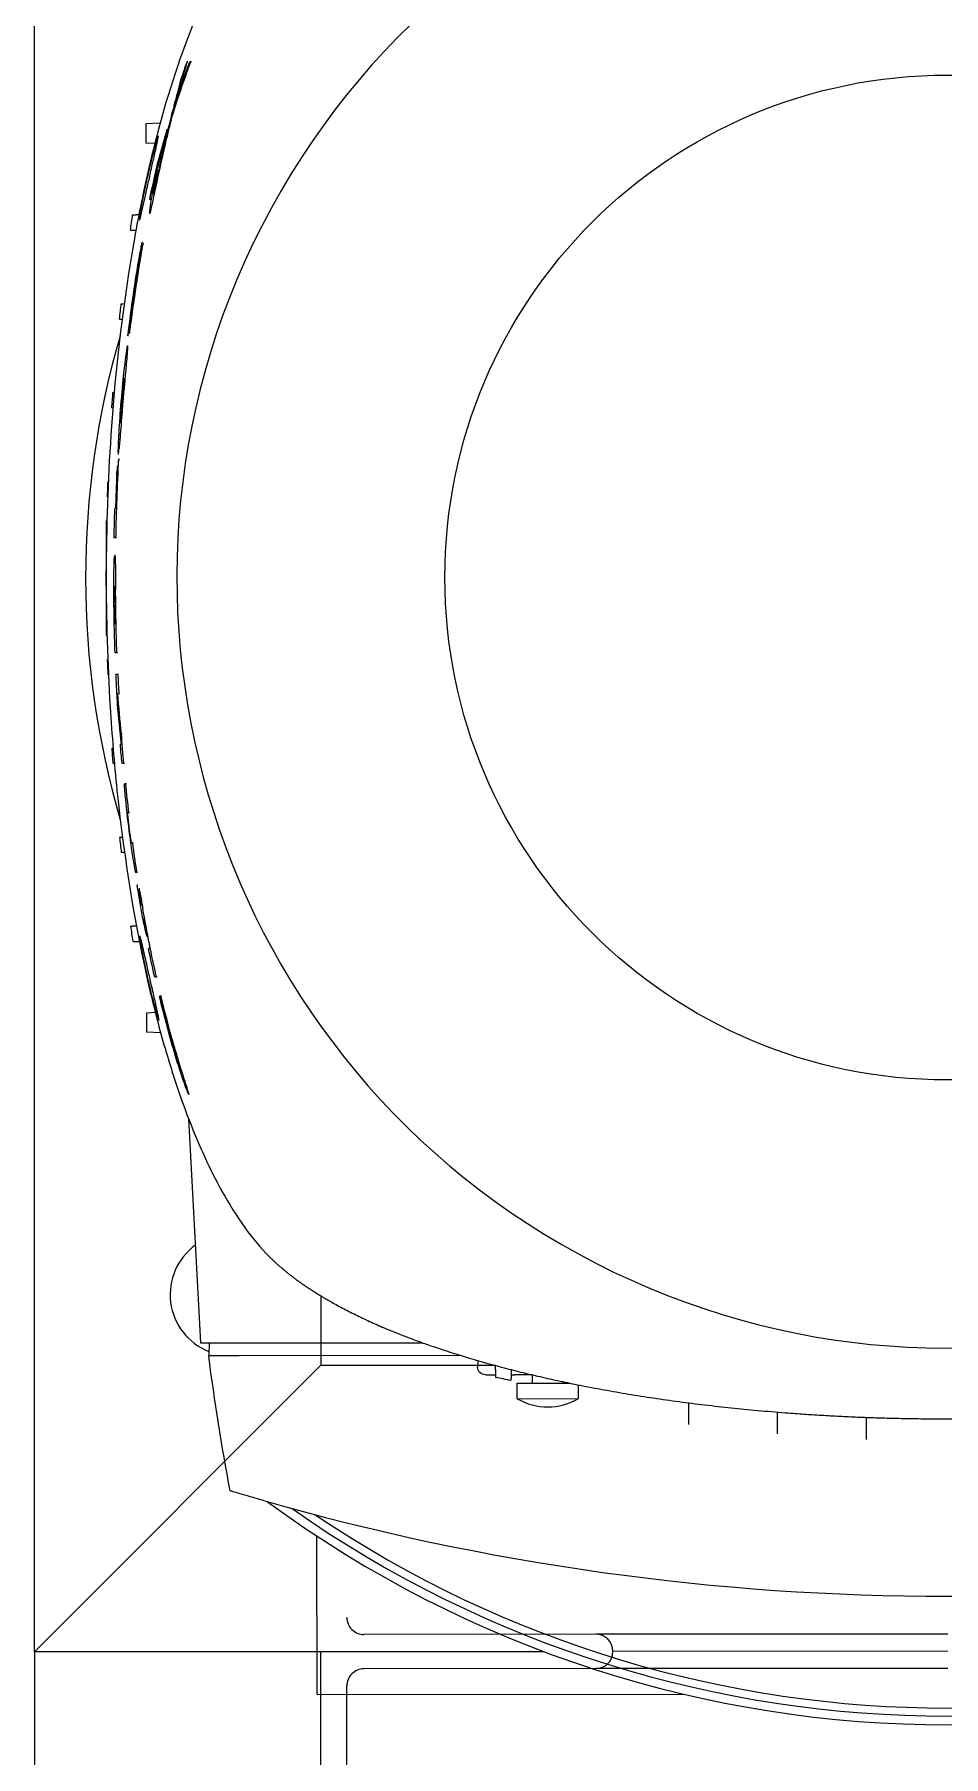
# Model space of a CAD drawing. Header units: millimetres. Extents: x 3795014 to 4300160, y 3869364 to 4016788.
# Drawn here: x 4226769.1 to 4226896.1, y 3925969.6 to 3926210.1 of the extents above; entities that cross this region are included whole.
import ezdxf

# ---------------------------------------------------------------- set-up
doc = ezdxf.new("R2010")
doc.units = ezdxf.units.MM
doc.layers.add('Дополнительная', color=7, linetype='Continuous', lineweight=18)
doc.layers.add('粗实线层', color=7, linetype='Continuous', lineweight=35)

msp = doc.modelspace()

# ---------------------------------------------------------------- linework, layer by layer
at = {"color": 0, "lineweight": -3, "extrusion": (0, 0, -1)}
for centre, major_axis, ratio, start_param, end_param in [((4226810.57, 3926135.33, 0), (-3.12, -97.04), 0.326928, 2.263632, 2.379824), ((4226810.47, 3926135.39, 0), (-3.13, -97.06), 0.327152, 2.271962, 2.378583), ((4226812.4, 3926135.63, 0), (0.36, 97.58), 0.330162, 5.47813, 5.520341), ((4226806.5, 3926147.36, 0), (-5.74, -84.06), 0.32184, 2.226215, 2.256478), ((4226807.28, 3926143.41, 0), (-5.04, -87.93), 0.319623, 2.140421, 2.205208), ((4226807.71, 3926141.81, 0), (-4.72, -89.42), 0.318865, 2.084007, 2.180143), ((4226812.62, 3926134.92, 0), (-0.18, -98.33), 0.330116, 2.128685, 2.191876), ((4227126.51, 3926147.14, 0), (-345.9, -0.22), 0.707801, 0.176073, 0.181336), ((4227125.09, 3926134.35, 0), (-6.07, 346.51), 0.998334, 4.869989, 4.876216), ((4227516.79, 3926135.83, 0), (-737.47, -0.47), 0.532254, 0.11304, 0.116064), ((4227124.9, 3926134.36, 0), (2.69, -346.45), 0.998084, 1.68256, 1.688761), ((4227657.75, 3926128.57, 0), (-878.86, -0.55), 0.530258, 0.085865, 0.088818), ((4227124.73, 3926134.37, 0), (0.95, -346.37), 0.997872, 1.641575, 1.647758), ((4226813.37, 3926134.16, 0), (-0.07, 99.29), 0.33192, 4.769016, 4.880364), ((4227815.57, 3926123.1, 0), (-1036.08, -0.65), 0.526715, 0.049518, 0.051859), ((4226813.27, 3926134.16, 0), (-0.07, 99.33), 0.331924, 4.810679, 4.870101), ((4226813.32, 3926134.16, 0), (-0.07, 99.31), 0.331915, 4.810717, 4.867293), ((4227802.52, 3926123.11, 0), (-1023.09, -0.66), 0.531476, 0.047812, 0.050205), ((4227124.63, 3926134.37, 0), (0.31, -346.31), 0.997729, 1.603834, 1.610005), ((4227124.59, 3926134.37, 0), (0.22, -346.29), 0.997679, 1.567712, 1.57388), ((4226813.13, 3926134.16, 0), (0.07, -99.35), 0.331838, 1.465723, 1.554487), ((4226813.33, 3926134.16, 0), (0.07, -99.23), 0.331726, 1.465666, 1.554536), ((4227124.63, 3926134.37, 0), (-0.13, 346.31), 0.997729, 4.67318, 4.679352), ((4226811.53, 3926134.32, 0), (-2.97, 97.39), 0.32536, 4.495386, 4.553714), ((4226811.34, 3926134.2, 0), (-2.96, 97.3), 0.325063, 4.481179, 4.539889), ((4226813.12, 3926134.05, 0), (0.11, -98.9), 0.330713, 1.30753, 1.350523), ((4227124.73, 3926134.37, 0), (-0.51, -346.37), 0.997872, 1.493835, 1.500017), ((4226813.05, 3926133.88, 0), (-0.16, 98.74), 0.33055, 4.377115, 4.420602), ((4227124.9, 3926134.38, 0), (-2.25, -346.45), 0.998084, 1.452832, 1.459033), ((4226813.03, 3926133.9, 0), (-0.16, 98.72), 0.33043, 4.286454, 4.331412), ((4226812.96, 3926134.04, 0), (-0.11, 99.07), 0.331055, 4.215817, 4.266332), ((4226809.09, 3926131.78, 0), (-4.78, 94.6), 0.320969, 4.252441, 4.28606), ((4226808.59, 3926131.15, 0), (-5.3, 93.97), 0.320694, 4.205975, 4.239135), ((4226813.11, 3926134, 0), (-0.13, 98.87), 0.330719, 4.115677, 4.228568), ((4227125.09, 3926134.4, 0), (5.63, 346.52), 0.998334, 4.548562, 4.554789), ((4226812.9, 3926133.93, 0), (0.15, -98.94), 0.330892, 0.975423, 1.023784), ((4226812.74, 3926133.41, 0), (0.3, -98.27), 0.330267, 0.892786, 0.944637), ((4227142.52, 3926070.5, 0), (-352.02, -0.22), 0.992727, 6.100228, 6.154842), ((4226832.22, 3926023.97, 0), (-1.22, -0.25), 0.853683, 4.943675, 6.488291), ((4226896.47, 3926362.94, 0), (346.48, 11.61), 0.998593, 1.780643, 1.786906)]:
    msp.add_ellipse(centre, major_axis=major_axis, ratio=ratio, start_param=start_param, end_param=end_param, dxfattribs=at)
at = {"color": 0, "lineweight": -3}
for points, knots in [([(4226801.76, 3926228.93, 0), (4226798, 3926225.16, 0), (4226795.13, 3926220.03, 0), (4226793.19, 3926215.94, 0), (4226792.62, 3926214.75, 0), (4226792.14, 3926213.65, 0), (4226791.66, 3926212.5, 0), (4226789.51, 3926207.39, 0), (4226787.75, 3926201.89, 0), (4226786.32, 3926196.48, 0), (4226785.45, 3926193.23, 0), (4226784.71, 3926190.03, 0), (4226784.03, 3926186.68, 0), (4226783.68, 3926185.01, 0), (4226783.36, 3926183.31, 0), (4226783.05, 3926181.6, 0), (4226781.51, 3926172.97, 0), (4226780.4, 3926163.72, 0), (4226779.76, 3926154.14, 0), (4226779.33, 3926147.79, 0), (4226779.11, 3926141.3, 0), (4226779.1, 3926134.74, 0), (4226779.09, 3926128.47, 0), (4226779.28, 3926122.24, 0), (4226779.65, 3926116.15, 0), (4226779.9, 3926112.21, 0), (4226780.22, 3926108.32, 0), (4226780.61, 3926104.51, 0), (4226781.65, 3926094.57, 0), (4226783.19, 3926085.12, 0), (4226785.22, 3926076.52, 0), (4226785.85, 3926073.85, 0), (4226786.54, 3926071.18, 0), (4226787.32, 3926068.49, 0), (4226787.97, 3926066.26, 0), (4226788.68, 3926064.03, 0), (4226789.45, 3926061.83, 0), (4226790.09, 3926060.01, 0), (4226790.76, 3926058.22, 0), (4226791.49, 3926056.47, 0), (4226791.94, 3926055.36, 0), (4226792.41, 3926054.29, 0), (4226792.91, 3926053.19, 0), (4226794.26, 3926050.27, 0), (4226796.11, 3926046.71, 0), (4226798.47, 3926043.45, 0), (4226799.51, 3926042.01, 0), (4226800.65, 3926040.64, 0), (4226801.88, 3926039.41, 0)], [-20.909713, -20.909713, -20.909713, -20.909713, -19.419125, -19.419125, -19.419125, -18.985315, -18.985315, -18.985315, -17.058383, -17.058383, -17.058383, -15.899304, -15.899304, -15.899304, -15.323488, -15.323488, -15.323488, -12.431742, -12.431742, -12.431742, -10.515665, -10.515665, -10.515665, -8.684985, -8.684985, -8.684985, -7.500354, -7.500354, -7.500354, -4.415947, -4.415947, -4.415947, -3.459735, -3.459735, -3.459735, -2.665559, -2.665559, -2.665559, -2.008688, -2.008688, -2.008688, -1.593134, -1.593134, -1.593134, -0.488404, -0.488404, -0.488404, 0, 0, 0, 0]), ([(4226790.4, 3926206.25, 0), (4226790.26, 3926205.75, 0), (4226790.09, 3926205.14, 0), (4226789.68, 3926203.72, 0), (4226789.45, 3926202.91, 0), (4226789.2, 3926202.02, 0)], [-0.7777036, -0.7777036, -0.7777036, -0.7777036, -0.388852, -0.388852, 0, 0, 0, 0]), ([(4226789.43, 3926203.35, 0), (4226789.32, 3926202.95, 0), (4226789.2, 3926202.47, 0), (4226788.9, 3926201.37, 0), (4226788.74, 3926200.74, 0), (4226788.55, 3926200.06, 0)], [0, 0, 0, 0, 0.2860501, 0.2860501, 0.5721494, 0.5721494, 0.5721494, 0.5721494]), ([(4226788.23, 3926198.79, 0), (4226787.72, 3926196.8, 0), (4226787.28, 3926194.91, 0), (4226786.65, 3926192.15, 0), (4226786.45, 3926191.22, 0), (4226786.15, 3926189.84, 0), (4226786.06, 3926189.42, 0), (4226785.96, 3926188.96, 0), (4226785.92, 3926188.8, 0), (4226785.87, 3926188.56, 0), (4226785.85, 3926188.45, 0), (4226785.8, 3926188.25, 0), (4226785.78, 3926188.17, 0), (4226785.74, 3926188.01, 0), (4226785.73, 3926187.95, 0), (4226785.7, 3926187.85, 0), (4226785.69, 3926187.81, 0), (4226785.67, 3926187.82, 0), (4226785.68, 3926187.88, 0), (4226785.7, 3926188.03, 0), (4226785.73, 3926188.17, 0), (4226785.77, 3926188.44, 0), (4226785.79, 3926188.54, 0), (4226785.93, 3926189.36, 0), (4226786.03, 3926189.95, 0), (4226786.26, 3926191.07, 0)], [-1.789454, -1.789454, -1.789454, -1.789454, -1.540097, -1.540097, -1.34764, -1.34764, -1.211805, -1.211805, -1.117194, -1.117194, -1.057727, -1.057727, -1.005163, -1.005163, -0.943474, -0.943474, -0.858886, -0.858886, -0.749409, -0.749409, -0.571499, -0.571499, -0.482621, -0.482621, 0, 0, 0, 0]), ([(4226788.16, 3926198.09, 0), (4226788.01, 3926197.52, 0), (4226787.86, 3926196.93, 0), (4226787.57, 3926195.74, 0), (4226787.42, 3926195.12, 0), (4226786.9, 3926192.87, 0), (4226786.65, 3926191.75, 0), (4226786.25, 3926189.9, 0), (4226786.07, 3926189.05, 0), (4226785.82, 3926187.9, 0), (4226785.75, 3926187.53, 0), (4226785.58, 3926186.76, 0), (4226785.52, 3926186.46, 0), (4226785.42, 3926186.02, 0), (4226785.37, 3926185.79, 0), (4226785.29, 3926185.43, 0), (4226785.26, 3926185.31, 0), (4226785.21, 3926185.15, 0), (4226785.2, 3926185.1, 0), (4226785.17, 3926185.08, 0), (4226785.17, 3926185.16, 0), (4226785.2, 3926185.53, 0), (4226785.27, 3926185.98, 0), (4226785.47, 3926187.24, 0), (4226785.66, 3926188.39, 0), (4226785.93, 3926189.81, 0)], [-3.027067, -3.027067, -3.027067, -3.027067, -2.85876, -2.85876, -2.691518, -2.691518, -2.244676, -2.244676, -2.024868, -2.024868, -1.904118, -1.904118, -1.762877, -1.762877, -1.574933, -1.574933, -1.402952, -1.402952, -1.253132, -1.253132, -1.048049, -1.048049, -0.614069, -0.614069, 0, 0, 0, 0]), ([(4226787.63, 3926196.82, 0), (4226787.62, 3926196.77, 0), (4226787.61, 3926196.73, 0), (4226787.6, 3926196.68, 0), (4226787.59, 3926196.63, 0), (4226787.58, 3926196.58, 0), (4226787.56, 3926196.53, 0), (4226787.55, 3926196.48, 0), (4226787.54, 3926196.44, 0), (4226787.53, 3926196.39, 0), (4226787.52, 3926196.34, 0), (4226787.51, 3926196.29, 0), (4226787.49, 3926196.23, 0), (4226787.48, 3926196.18, 0), (4226787.47, 3926196.13, 0), (4226787.46, 3926196.08, 0), (4226787.43, 3926195.98, 0), (4226787.41, 3926195.87, 0), (4226787.38, 3926195.77, 0), (4226787.37, 3926195.71, 0), (4226787.36, 3926195.66, 0), (4226787.35, 3926195.6, 0), (4226787.35, 3926195.6, 0), (4226787.35, 3926195.6, 0), (4226787.34, 3926195.59, 0), (4226787.33, 3926195.54, 0), (4226787.32, 3926195.49, 0), (4226787.31, 3926195.44, 0), (4226787.28, 3926195.33, 0), (4226787.26, 3926195.22, 0), (4226787.23, 3926195.1, 0), (4226787.22, 3926195.05, 0), (4226787.2, 3926194.99, 0), (4226787.19, 3926194.93, 0), (4226787.18, 3926194.87, 0), (4226787.16, 3926194.82, 0), (4226787.15, 3926194.76, 0), (4226787.14, 3926194.7, 0), (4226787.12, 3926194.64, 0), (4226787.11, 3926194.58, 0), (4226787.09, 3926194.52, 0), (4226787.08, 3926194.46, 0), (4226787.07, 3926194.4, 0), (4226787.05, 3926194.34, 0), (4226787.04, 3926194.28, 0), (4226787.03, 3926194.22, 0)], [0, 0, 0, 0, 0.0216486, 0.0216486, 0.0216486, 0.0433058, 0.0433058, 0.0433058, 0.0649712, 0.0649712, 0.0649712, 0.0866443, 0.0866443, 0.0866443, 0.1083258, 0.1083258, 0.1083258, 0.1517124, 0.1517124, 0.1517124, 0.1734174, 0.1734174, 0.1734174, 0.1748251, 0.1748251, 0.1748251, 0.1951291, 0.1951291, 0.1951291, 0.2385732, 0.2385732, 0.2385732, 0.2603071, 0.2603071, 0.2603071, 0.2820515, 0.2820515, 0.2820515, 0.3038069, 0.3038069, 0.3038069, 0.3255734, 0.3255734, 0.3255734, 0.3473538, 0.3473538, 0.3473538, 0.3473538]), ([(4226786.39, 3926195.89, 0), (4226786.41, 3926195.89, 0), (4226786.4, 3926195.8, 0), (4226786.33, 3926195.39, 0), (4226786.25, 3926195.02, 0), (4226786.04, 3926194.05, 0), (4226785.9, 3926193.44, 0), (4226785.64, 3926192.3, 0), (4226785.53, 3926191.81, 0), (4226785.34, 3926190.98, 0), (4226785.27, 3926190.63, 0), (4226785.12, 3926189.97, 0), (4226785.05, 3926189.66, 0), (4226784.89, 3926188.96, 0), (4226784.81, 3926188.59, 0), (4226784.6, 3926187.63, 0), (4226784.47, 3926187.06, 0), (4226784.23, 3926186, 0), (4226784.12, 3926185.53, 0), (4226783.95, 3926184.81, 0), (4226783.89, 3926184.55, 0), (4226783.8, 3926184.22, 0), (4226783.77, 3926184.14, 0), (4226783.75, 3926184.14, 0), (4226783.73, 3926184.14, 0), (4226783.74, 3926184.29, 0), (4226783.81, 3926184.88, 0), (4226783.88, 3926185.3, 0), (4226784.07, 3926186.38, 0), (4226784.19, 3926187.03, 0), (4226784.41, 3926188.14, 0), (4226784.5, 3926188.56, 0), (4226784.66, 3926189.3, 0), (4226784.73, 3926189.62, 0), (4226784.87, 3926190.27, 0), (4226784.94, 3926190.59, 0), (4226785.12, 3926191.34, 0), (4226785.22, 3926191.76, 0), (4226785.5, 3926192.89, 0), (4226785.67, 3926193.55, 0), (4226785.96, 3926194.61, 0), (4226786.08, 3926195.02, 0), (4226786.27, 3926195.63, 0), (4226786.34, 3926195.82, 0), (4226786.38, 3926195.88, 0), (4226786.39, 3926195.89, 0), (4226786.39, 3926195.89, 0)], [1.75367, 1.75367, 1.75367, 1.75367, 1.921679, 1.921679, 2.136096, 2.136096, 2.357453, 2.357453, 2.504666, 2.504666, 2.604394, 2.604394, 2.695045, 2.695045, 2.804389, 2.804389, 2.98557, 2.98557, 3.177832, 3.177832, 3.349008, 3.349008, 3.507337, 3.507337, 3.507337, 3.723454, 3.723454, 3.937974, 3.937974, 4.157975, 4.157975, 4.282342, 4.282342, 4.374612, 4.374612, 4.467867, 4.467867, 4.592004, 4.592004, 4.817449, 4.817449, 5.015435, 5.015435, 5.218566, 5.218566, 5.261007, 5.261007, 5.261007, 5.261007]), ([(4226784, 3926179.64, 0), (4226783.83, 3926178.64, 0), (4226783.69, 3926177.79, 0), (4226783.49, 3926176.48, 0), (4226783.37, 3926175.73, 0), (4226783.14, 3926174.22, 0), (4226783.11, 3926173.98, 0), (4226783.07, 3926173.72, 0), (4226783.05, 3926173.62, 0), (4226783.03, 3926173.47, 0), (4226783.02, 3926173.42, 0), (4226783, 3926173.35, 0), (4226783, 3926173.33, 0), (4226782.99, 3926173.32, 0), (4226782.99, 3926173.33, 0), (4226783, 3926173.38, 0), (4226783, 3926173.43, 0), (4226783.02, 3926173.58, 0), (4226783.03, 3926173.67, 0), (4226783.08, 3926174.06, 0), (4226783.13, 3926174.44, 0), (4226783.28, 3926175.42, 0), (4226783.31, 3926175.67, 0), (4226783.43, 3926176.45, 0), (4226783.47, 3926176.74, 0), (4226783.57, 3926177.36, 0), (4226783.63, 3926177.73, 0), (4226783.87, 3926179.27, 0), (4226783.94, 3926179.76, 0), (4226784.02, 3926180.26, 0), (4226784.06, 3926180.5, 0), (4226784.1, 3926180.82, 0), (4226784.11, 3926180.92, 0), (4226784.11, 3926181.03, 0), (4226784.1, 3926181.02, 0), (4226784.07, 3926180.93, 0), (4226784.04, 3926180.79, 0), (4226783.98, 3926180.54, 0), (4226783.94, 3926180.34, 0), (4226783.81, 3926179.7, 0), (4226783.73, 3926179.21, 0), (4226783.45, 3926177.65, 0), (4226783.22, 3926176.2, 0), (4226782.77, 3926173.17, 0), (4226782.43, 3926170.74, 0), (4226782.11, 3926167.98, 0)], [0, 0, 0, 0, 0.28757, 0.28757, 0.579371, 0.579371, 0.686552, 0.686552, 0.739642, 0.739642, 0.786134, 0.786134, 0.834443, 0.834443, 0.88448, 0.88448, 0.937762, 0.937762, 0.999387, 0.999387, 1.165097, 1.165097, 1.301659, 1.301659, 1.41327, 1.41327, 1.524723, 1.524723, 1.774501, 1.774501, 2.058944, 2.058944, 2.290099, 2.290099, 2.579892, 2.579892, 3.035544, 3.035544, 3.671388, 3.671388, 4.79777, 4.79777, 7.737105, 7.737105, 11.215433, 11.215433, 11.215433, 11.215433]), ([(4226782.33, 3926169.35, 0), (4226782.66, 3926172.08, 0), (4226782.79, 3926172.89, 0), (4226783.06, 3926174.75, 0), (4226783.1, 3926175, 0), (4226783.16, 3926175.35, 0), (4226783.18, 3926175.5, 0), (4226783.22, 3926175.74, 0), (4226783.24, 3926175.83, 0), (4226783.26, 3926175.95, 0), (4226783.27, 3926176, 0), (4226783.28, 3926176.05, 0), (4226783.29, 3926176.06, 0), (4226783.29, 3926176.04, 0), (4226783.29, 3926176.01, 0), (4226783.28, 3926175.92, 0), (4226783.27, 3926175.86, 0), (4226783.25, 3926175.69, 0), (4226783.23, 3926175.58, 0), (4226783.17, 3926175.14, 0), (4226783.12, 3926174.78, 0), (4226783.05, 3926174.33, 0), (4226783.04, 3926174.23, 0), (4226782.82, 3926172.67, 0), (4226782.71, 3926171.86, 0), (4226782.5, 3926170.12, 0), (4226782.46, 3926169.78, 0), (4226782.42, 3926169.38, 0), (4226782.39, 3926169.12, 0), (4226782.35, 3926168.71, 0), (4226782.34, 3926168.57, 0), (4226782.33, 3926168.39, 0), (4226782.33, 3926168.35, 0), (4226782.35, 3926168.38, 0), (4226782.37, 3926168.45, 0), (4226782.41, 3926168.71, 0), (4226782.44, 3926168.9, 0), (4226782.53, 3926169.48, 0), (4226782.58, 3926169.84, 0), (4226782.69, 3926170.63, 0), (4226782.76, 3926171.16, 0), (4226782.94, 3926172.43, 0), (4226783.07, 3926173.35, 0), (4226783.32, 3926175.05, 0), (4226783.52, 3926176.6, 0), (4226784.25, 3926180.82, 0)], [0, 0, 0, 0, 0.783767, 0.783767, 0.98282, 0.98282, 1.115394, 1.115394, 1.202856, 1.202856, 1.27304, 1.27304, 1.340971, 1.340971, 1.410956, 1.410956, 1.485735, 1.485735, 1.579931, 1.579931, 1.891074, 1.891074, 1.976955, 1.976955, 3.2732, 3.2732, 3.998706, 3.998706, 4.830633, 4.830633, 5.49666, 5.49666, 6.143934, 6.143934, 6.81979, 6.81979, 7.515769, 7.515769, 8.392539, 8.392539, 9.702847, 9.702847, 11.186429, 11.186429, 13.375079, 13.375079, 13.375079, 13.375079]), ([(4226782.01, 3926166.39, 0), (4226782, 3926166.31, 0), (4226781.98, 3926166.21, 0), (4226781.93, 3926165.93, 0), (4226781.91, 3926165.76, 0), (4226781.84, 3926165.29, 0), (4226781.78, 3926164.84, 0), (4226781.6, 3926163.36, 0), (4226781.49, 3926162.35, 0), (4226781.17, 3926158.95, 0), (4226781.04, 3926157.27, 0), (4226780.91, 3926155.41, 0), (4226780.87, 3926154.7, 0), (4226780.79, 3926153.39, 0), (4226780.77, 3926152.91, 0), (4226780.75, 3926152.1, 0), (4226780.75, 3926151.87, 0), (4226780.75, 3926151.57, 0), (4226780.76, 3926151.48, 0), (4226780.79, 3926151.47, 0), (4226780.81, 3926151.53, 0), (4226780.85, 3926151.78, 0), (4226780.87, 3926151.97, 0), (4226780.9, 3926152.24, 0)], [-1.336799, -1.336799, -1.336799, -1.336799, -1.238837, -1.238837, -1.141168, -1.141168, -1.011551, -1.011551, -0.880222, -0.880222, -0.735991, -0.735991, -0.647061, -0.647061, -0.557789, -0.557789, -0.440684, -0.440684, -0.279558, -0.279558, -0.140503, -0.140503, 0, 0, 0, 0]), ([(4226782.01, 3926166.39, 0), (4226782.04, 3926166.5, 0), (4226782.06, 3926166.55, 0), (4226782.08, 3926166.51, 0), (4226782.08, 3926166.44, 0), (4226782.08, 3926166.16, 0), (4226782.06, 3926165.94, 0), (4226782.02, 3926165.31, 0), (4226781.98, 3926164.91, 0), (4226781.91, 3926164.08, 0), (4226781.85, 3926163.49, 0), (4226781.73, 3926162.15, 0), (4226781.61, 3926160.88, 0), (4226781.35, 3926157.79, 0), (4226781.24, 3926156.42, 0), (4226781.09, 3926154.48, 0), (4226781.04, 3926153.94, 0), (4226780.98, 3926153.22, 0), (4226780.97, 3926152.99, 0), (4226780.93, 3926152.58, 0), (4226780.91, 3926152.4, 0), (4226780.9, 3926152.24, 0)], [0, 0, 0, 0, 0.1350457, 0.1350457, 0.2700322, 0.2700322, 0.4129371, 0.4129371, 0.5678335, 0.5678335, 0.6867665, 0.6867665, 0.7324156, 0.7324156, 0.7438496, 0.7438496, 0.748328, 0.748328, 0.7505777, 0.7505777, 0.7528336, 0.7528336, 0.7528336, 0.7528336]), ([(4226781.34, 3926158.25, 0), (4226781.32, 3926158.05, 0), (4226781.3, 3926157.79, 0), (4226781.26, 3926157.35, 0), (4226781.24, 3926157.1, 0), (4226781.18, 3926156.58, 0), (4226781.16, 3926156.4, 0), (4226781.12, 3926156.06, 0), (4226781.1, 3926155.95, 0), (4226781.07, 3926155.86, 0), (4226781.05, 3926155.86, 0), (4226781.05, 3926156.1, 0), (4226781.05, 3926156.24, 0), (4226781.06, 3926156.59, 0), (4226781.08, 3926156.8, 0), (4226781.11, 3926157.35, 0), (4226781.13, 3926157.68, 0), (4226781.18, 3926158.33, 0), (4226781.21, 3926158.74, 0), (4226781.27, 3926159.41, 0), (4226781.31, 3926159.85, 0), (4226781.35, 3926160.3, 0)], [0, 0, 0, 0, 0.0570243, 0.0570243, 0.0894357, 0.0894357, 0.1262549, 0.1262549, 0.1951011, 0.1951011, 0.2636282, 0.2636282, 0.3108471, 0.3108471, 0.3583629, 0.3583629, 0.4176212, 0.4176212, 0.4999412, 0.4999412, 0.5613389, 0.5613389, 0.5613389, 0.5613389]), ([(4226781.34, 3926158.25, 0), (4226781.36, 3926158.46, 0), (4226781.37, 3926158.67, 0), (4226781.41, 3926159.13, 0), (4226781.42, 3926159.19, 0), (4226781.45, 3926159.57, 0), (4226781.48, 3926159.9, 0), (4226781.53, 3926160.55, 0), (4226781.55, 3926160.81, 0), (4226781.59, 3926161.27, 0), (4226781.6, 3926161.46, 0), (4226781.62, 3926161.83, 0), (4226781.62, 3926161.94, 0), (4226781.61, 3926162.11, 0), (4226781.6, 3926162.12, 0), (4226781.56, 3926161.99, 0), (4226781.54, 3926161.87, 0), (4226781.49, 3926161.51, 0), (4226781.46, 3926161.31, 0), (4226781.41, 3926160.89, 0), (4226781.38, 3926160.61, 0), (4226781.35, 3926160.3, 0)], [-0.485665, -0.485665, -0.485665, -0.485665, -0.450327, -0.450327, -0.4387912, -0.4387912, -0.3970373, -0.3970373, -0.3677267, -0.3677267, -0.3371614, -0.3371614, -0.2936711, -0.2936711, -0.2156866, -0.2156866, -0.1510092, -0.1510092, -0.0904565, -0.0904565, 0, 0, 0, 0]), ([(4226780.58, 3926148.44, 0), (4226780.54, 3926147.68, 0), (4226780.51, 3926146.92, 0), (4226780.45, 3926145.41, 0), (4226780.42, 3926144.65, 0), (4226780.4, 3926143.89, 0)], [0.000001, 0.000001, 0.000001, 0.000001, 0.2133512, 0.2133512, 0.4267016, 0.4267016, 0.4267016, 0.4267016]), ([(4226780.21, 3926139.76, 0), (4226780.22, 3926140.44, 0), (4226780.24, 3926141.13, 0), (4226780.27, 3926142.51, 0), (4226780.29, 3926143.2, 0), (4226780.31, 3926143.89, 0)], [-0.3870005, -0.3870005, -0.3870005, -0.3870005, -0.1935003, -0.1935003, 0, 0, 0, 0]), ([(4226780.17, 3926132.52, 0), (4226780.16, 3926132.84, 0), (4226780.16, 3926133.16, 0), (4226780.17, 3926133.8, 0), (4226780.17, 3926134.11, 0), (4226780.18, 3926134.98, 0), (4226780.19, 3926135.5, 0), (4226780.22, 3926136.38, 0), (4226780.23, 3926136.73, 0), (4226780.27, 3926137.2, 0), (4226780.29, 3926137.33, 0), (4226780.32, 3926137.33, 0), (4226780.33, 3926137.2, 0), (4226780.36, 3926136.73, 0), (4226780.37, 3926136.38, 0), (4226780.39, 3926135.5, 0), (4226780.4, 3926134.98, 0), (4226780.41, 3926134.11, 0), (4226780.41, 3926133.8, 0), (4226780.41, 3926133.16, 0), (4226780.42, 3926132.84, 0), (4226780.42, 3926132.52, 0)], [-1.421943, -1.421943, -1.421943, -1.421943, -1.331036, -1.331036, -1.240353, -1.240353, -1.064293, -1.064293, -0.887681, -0.887681, -0.710974, -0.710974, -0.534228, -0.534228, -0.357687, -0.357687, -0.181684, -0.181684, -0.090958, -0.090958, 0, 0, 0, 0]), ([(4226780.24, 3926130.17, 0), (4226780.24, 3926130.37, 0), (4226780.24, 3926130.56, 0), (4226780.23, 3926130.93, 0), (4226780.23, 3926131.11, 0), (4226780.23, 3926131.63, 0), (4226780.24, 3926131.94, 0), (4226780.25, 3926132.45, 0), (4226780.25, 3926132.66, 0), (4226780.27, 3926132.94, 0), (4226780.28, 3926133.01, 0), (4226780.3, 3926133.01, 0), (4226780.31, 3926132.94, 0), (4226780.33, 3926132.66, 0), (4226780.34, 3926132.45, 0), (4226780.36, 3926131.94, 0), (4226780.36, 3926131.63, 0), (4226780.37, 3926131.11, 0), (4226780.38, 3926130.93, 0), (4226780.38, 3926130.55, 0), (4226780.39, 3926130.37, 0), (4226780.39, 3926130.17, 0)], [0, 0, 0, 0, 0.0537463, 0.0537463, 0.107357, 0.107357, 0.211254, 0.211254, 0.3154922, 0.3154922, 0.4198359, 0.4198359, 0.5241787, 0.5241787, 0.6284437, 0.6284437, 0.7324085, 0.7324085, 0.7859743, 0.7859743, 0.8396757, 0.8396757, 0.8396757, 0.8396757]), ([(4226780.69, 3926116.55, 0), (4226780.65, 3926117.24, 0), (4226780.61, 3926117.93, 0), (4226780.54, 3926119.3, 0), (4226780.51, 3926119.99, 0), (4226780.47, 3926120.68, 0)], [-0.3867073, -0.3867073, -0.3867073, -0.3867073, -0.1933537, -0.1933537, 0, 0, 0, 0]), ([(4226781.32, 3926108.28, 0), (4226781.27, 3926108.73, 0), (4226781.24, 3926109.17, 0), (4226781.16, 3926110.07, 0), (4226781.12, 3926110.52, 0), (4226781.09, 3926110.97, 0)], [-0.2529574, -0.2529574, -0.2529574, -0.2529574, -0.1264792, -0.1264792, -0.000001, -0.000001, -0.000001, -0.000001]), ([(4226783.24, 3926093.06, 0), (4226783.24, 3926093.02, 0), (4226783.24, 3926093.01, 0), (4226783.21, 3926093.07, 0), (4226783.2, 3926093.13, 0), (4226783.14, 3926093.4, 0), (4226783.1, 3926093.63, 0), (4226782.99, 3926094.25, 0), (4226782.91, 3926094.71, 0), (4226782.72, 3926095.98, 0), (4226782.6, 3926096.8, 0), (4226782.3, 3926099.02, 0), (4226782.05, 3926101.08, 0), (4226781.82, 3926103.33, 0), (4226781.77, 3926103.78, 0), (4226781.71, 3926104.51, 0), (4226781.69, 3926104.76, 0), (4226781.67, 3926105.11, 0), (4226781.67, 3926105.23, 0), (4226781.67, 3926105.4, 0), (4226781.68, 3926105.44, 0), (4226781.69, 3926105.43, 0)], [-2.140777, -2.140777, -2.140777, -2.140777, -1.943572, -1.943572, -1.743036, -1.743036, -1.443646, -1.443646, -1.111782, -1.111782, -0.757739, -0.757739, -0.45824, -0.45824, -0.359339, -0.359339, -0.253036, -0.253036, -0.133338, -0.133338, 0, 0, 0, 0]), ([(4226782.66, 3926097.14, 0), (4226782.66, 3926097.14, 0), (4226782.65, 3926097.16, 0), (4226782.63, 3926097.23, 0), (4226782.62, 3926097.29, 0), (4226782.58, 3926097.48, 0), (4226782.56, 3926097.65, 0), (4226782.49, 3926098.06, 0), (4226782.46, 3926098.3, 0), (4226782.39, 3926098.82, 0), (4226782.35, 3926099.1, 0), (4226782.28, 3926099.65, 0), (4226782.25, 3926099.91, 0), (4226782.2, 3926100.41, 0), (4226782.17, 3926100.63, 0), (4226782.14, 3926100.98, 0), (4226782.13, 3926101.12, 0), (4226782.13, 3926101.27, 0), (4226782.12, 3926101.35, 0), (4226782.13, 3926101.35, 0)], [-1.061329, -1.061329, -1.061329, -1.061329, -0.981767, -0.981767, -0.902326, -0.902326, -0.765541, -0.765541, -0.627842, -0.627842, -0.490377, -0.490377, -0.353057, -0.353057, -0.216906, -0.216906, -0.090665, -0.090665, 0, 0, 0, 0]), ([(4226784, 3926088.42, 0), (4226783.93, 3926088.84, 0), (4226783.88, 3926089.15, 0), (4226783.8, 3926089.65, 0), (4226783.77, 3926089.91, 0), (4226783.71, 3926090.34, 0), (4226783.69, 3926090.51, 0), (4226783.68, 3926090.72, 0), (4226783.68, 3926090.76, 0), (4226783.71, 3926090.69, 0), (4226783.73, 3926090.59, 0), (4226783.8, 3926090.27, 0), (4226783.85, 3926090.05, 0), (4226783.95, 3926089.52, 0), (4226784, 3926089.24, 0), (4226784.09, 3926088.71, 0), (4226784.15, 3926088.38, 0), (4226784.22, 3926087.97, 0)], [0, 0, 0, 0, 0.121271, 0.121271, 0.292437, 0.292437, 0.4723, 0.4723, 0.652502, 0.652502, 0.832797, 0.832797, 1.015013, 1.015013, 1.182786, 1.182786, 1.303811, 1.303811, 1.303811, 1.303811]), ([(4226784.66, 3926084.83, 0), (4226784.63, 3926084.95, 0), (4226784.61, 3926085.07, 0), (4226784.57, 3926085.3, 0), (4226784.55, 3926085.41, 0), (4226784.5, 3926085.72, 0), (4226784.47, 3926085.9, 0), (4226784.42, 3926086.2, 0), (4226784.4, 3926086.32, 0), (4226784.38, 3926086.48, 0), (4226784.38, 3926086.53, 0), (4226784.39, 3926086.53, 0), (4226784.41, 3926086.48, 0), (4226784.45, 3926086.32, 0), (4226784.47, 3926086.2, 0), (4226784.54, 3926085.89, 0), (4226784.58, 3926085.71, 0), (4226784.64, 3926085.4, 0), (4226784.66, 3926085.29, 0), (4226784.7, 3926085.06, 0), (4226784.73, 3926084.95, 0), (4226784.75, 3926084.83, 0)], [0, 0, 0, 0, 0.0340021, 0.0340021, 0.067858, 0.067858, 0.1300363, 0.1300363, 0.191452, 0.191452, 0.2527284, 0.2527284, 0.3140692, 0.3140692, 0.3761345, 0.3761345, 0.4392036, 0.4392036, 0.4722857, 0.4722857, 0.5054686, 0.5054686, 0.5054686, 0.5054686]), ([(4226786.47, 3926072.43, 0), (4226786.45, 3926072.43, 0), (4226786.42, 3926072.51, 0), (4226786.28, 3926072.91, 0), (4226786.16, 3926073.28, 0), (4226785.88, 3926074.26, 0), (4226785.71, 3926074.88, 0), (4226785.42, 3926076.03, 0), (4226785.3, 3926076.51, 0), (4226785.1, 3926077.35, 0), (4226785.02, 3926077.69, 0), (4226784.87, 3926078.35, 0), (4226784.8, 3926078.67, 0), (4226784.65, 3926079.36, 0), (4226784.57, 3926079.73, 0), (4226784.37, 3926080.69, 0), (4226784.26, 3926081.26, 0), (4226784.07, 3926082.31, 0), (4226783.99, 3926082.78, 0), (4226783.87, 3926083.5, 0), (4226783.83, 3926083.76, 0), (4226783.8, 3926084.09, 0), (4226783.8, 3926084.17, 0), (4226783.81, 3926084.17, 0), (4226783.83, 3926084.17, 0), (4226783.88, 3926084.02, 0), (4226784.04, 3926083.44, 0), (4226784.14, 3926083.01, 0), (4226784.39, 3926081.92, 0), (4226784.53, 3926081.27, 0), (4226784.78, 3926080.16, 0), (4226784.87, 3926079.74, 0), (4226785.04, 3926079, 0), (4226785.11, 3926078.68, 0), (4226785.26, 3926078.03, 0), (4226785.33, 3926077.71, 0), (4226785.5, 3926076.96, 0), (4226785.6, 3926076.54, 0), (4226785.85, 3926075.41, 0), (4226786, 3926074.75, 0), (4226786.24, 3926073.7, 0), (4226786.33, 3926073.3, 0), (4226786.45, 3926072.69, 0), (4226786.48, 3926072.51, 0), (4226786.48, 3926072.43, 0), (4226786.47, 3926072.43, 0), (4226786.47, 3926072.43, 0)], [1.753598, 1.753598, 1.753598, 1.753598, 1.918116, 1.918116, 2.136029, 2.136029, 2.361028, 2.361028, 2.508921, 2.508921, 2.60864, 2.60864, 2.699019, 2.699019, 2.80782, 2.80782, 2.987952, 2.987952, 3.177295, 3.177295, 3.348595, 3.348595, 3.507197, 3.507197, 3.507197, 3.723593, 3.723593, 3.94121, 3.94121, 4.161625, 4.161625, 4.286461, 4.286461, 4.379027, 4.379027, 4.47244, 4.47244, 4.596437, 4.596437, 4.82045, 4.82045, 5.015048, 5.015048, 5.215342, 5.215342, 5.260795, 5.260795, 5.260795, 5.260795]), ([(4226784.75, 3926084.83, 0), (4226784.82, 3926084.43, 0), (4226784.9, 3926084.03, 0), (4226785.06, 3926083.23, 0), (4226785.14, 3926082.83, 0), (4226785.22, 3926082.43, 0)], [0.000001, 0.000001, 0.000001, 0.000001, 0.1146249, 0.1146249, 0.2292486, 0.2292486, 0.2292486, 0.2292486]), ([(4226786.51, 3926075.74, 0), (4226787.13, 3926073.11, 0), (4226787.94, 3926070.07, 0), (4226789, 3926066.58, 0), (4226789.27, 3926065.73, 0), (4226789.75, 3926064.31, 0), (4226789.91, 3926063.84, 0), (4226790.2, 3926063.03, 0), (4226790.3, 3926062.78, 0), (4226790.45, 3926062.4, 0), (4226790.52, 3926062.24, 0), (4226790.62, 3926062.05, 0), (4226790.64, 3926062.06, 0), (4226790.6, 3926062.24, 0), (4226790.57, 3926062.39, 0), (4226790.45, 3926062.78, 0), (4226790.36, 3926063.07, 0), (4226790.1, 3926063.9, 0), (4226789.95, 3926064.38, 0), (4226789.5, 3926065.84, 0), (4226789.24, 3926066.66, 0), (4226788.54, 3926069.01, 0), (4226787.71, 3926071.84, 0), (4226786.73, 3926075.84, 0)], [0, 0, 0, 0, 0.774753, 0.774753, 1.029914, 1.029914, 1.22486, 1.22486, 1.46624, 1.46624, 1.838074, 1.838074, 2.257251, 2.257251, 2.568222, 2.568222, 2.792601, 2.792601, 2.927135, 2.927135, 3.064382, 3.064382, 3.266502, 3.266502, 3.266502, 3.266502]), ([(4226786.99, 3926074.55, 0), (4226786.95, 3926074.77, 0), (4226786.9, 3926074.98, 0), (4226786.82, 3926075.41, 0), (4226786.77, 3926075.62, 0), (4226786.73, 3926075.84, 0)], [-0.2309195, -0.2309195, -0.2309195, -0.2309195, -0.1154597, -0.1154597, 0, 0, 0, 0]), ([(4226787.58, 3926071.7, 0), (4226787.82, 3926070.82, 0), (4226788.09, 3926069.81, 0), (4226788.5, 3926068.43, 0), (4226788.62, 3926068.05, 0), (4226788.78, 3926067.51, 0), (4226788.87, 3926067.25, 0), (4226789.01, 3926066.85, 0), (4226789.05, 3926066.71, 0), (4226789.14, 3926066.5, 0), (4226789.16, 3926066.45, 0), (4226789.19, 3926066.41, 0), (4226789.2, 3926066.41, 0), (4226789.16, 3926066.61, 0), (4226789.13, 3926066.75, 0), (4226789.03, 3926067.11, 0), (4226788.96, 3926067.35, 0), (4226788.78, 3926068.01, 0), (4226788.67, 3926068.37, 0), (4226788.45, 3926069.14, 0), (4226788.3, 3926069.67, 0), (4226787.79, 3926071.5, 0), (4226787.39, 3926072.97, 0), (4226786.99, 3926074.55, 0)], [0, 0, 0, 0, 0.257225, 0.257225, 0.431519, 0.431519, 0.631997, 0.631997, 0.807464, 0.807464, 1.017656, 1.017656, 1.294397, 1.294397, 1.501883, 1.501883, 1.676604, 1.676604, 1.873446, 1.873446, 2.147701, 2.147701, 2.581515, 2.581515, 2.581515, 2.581515]), ([(4226797.66, 3926025.55, 0), (4226797.1, 3926025.55, 0), (4226796.54, 3926025.55, 0), (4226795.51, 3926025.55, 0), (4226795.05, 3926025.55, 0), (4226794.27, 3926025.55, 0), (4226793.97, 3926025.55, 0), (4226793.54, 3926025.55, 0), (4226793.42, 3926025.55, 0), (4226793.42, 3926025.55, 0)], [-0.6261205, -0.6261205, -0.6261205, -0.6261205, -0.467073, -0.467073, -0.3129806, -0.3129806, -0.1589347, -0.1589347, 0, 0, 0, 0]), ([(4226800.92, 3926005.38, 0), (4226800.35, 3926005.54, 0), (4226799.77, 3926005.7, 0), (4226798.72, 3926006.01, 0), (4226798.23, 3926006.16, 0), (4226797.42, 3926006.4, 0), (4226797.09, 3926006.5, 0), (4226796.71, 3926006.61, 0), (4226796.6, 3926006.64, 0), (4226796.45, 3926006.69, 0), (4226796.42, 3926006.7, 0), (4226796.42, 3926006.7, 0)], [-0.6489985, -0.6489985, -0.6489985, -0.6489985, -0.4829623, -0.4829623, -0.3244666, -0.3244666, -0.1748555, -0.1748555, -0.0874621, -0.0874621, 0, 0, 0, 0])]:
    msp.add_open_spline(points, degree=3, knots=knots, dxfattribs=at)
at = {"color": 0, "lineweight": -3, "extrusion": (-1.187e-12, 3.33879e-11, -1)}
msp.add_rational_spline([(4226782.79, 3926184.89, 0), (4226783.24, 3926184.9, 0), (4226783.67, 3926184.92, 0)], [1.01209592796, 1.01434292411, 1.0165821151], degree=2, dxfattribs=at)
at = {"color": 0, "lineweight": -3}
for points, weights in [([(4226782.49, 3926182.75, 0), (4226782.87, 3926182.74, 0), (4226783.26, 3926182.72, 0)], [1.01591146228, 1.01809215286, 1.02026758655]), ([(4226782.86, 3926083.43, 0), (4226783.3, 3926083.41, 0), (4226783.74, 3926083.4, 0)], [1.01209592796, 1.0143429707, 1.01658220796]), ([(4226833.44, 3926024.2, 0), (4226833.47, 3926023.36, 0), (4226833.5, 3926022.5, 0)], [1.0202746229, 1.01650557784, 1.01270535626]), ([(4226835.69, 3926023.61, 0), (4226835.67, 3926022.87, 0), (4226835.64, 3926022.11, 0)], [1.02248007108, 1.01878695778, 1.01507184813])]:
    msp.add_rational_spline(points, weights, degree=2, dxfattribs=at)
for points in [[(4226781.2, 3926172.47, 0), (4226781.34, 3926172.47, 0), (4226781.48, 3926172.48, 0), (4226781.62, 3926172.48, 0)], [(4226780.97, 3926170.33, 0), (4226781.09, 3926170.33, 0), (4226781.21, 3926170.32, 0), (4226781.33, 3926170.32, 0)], [(4226779.9, 3926157.92, 0), (4226779.94, 3926157.92, 0), (4226779.99, 3926157.91, 0), (4226780.04, 3926157.91, 0)], [(4226780.05, 3926160.05, 0), (4226780.11, 3926160.05, 0), (4226780.16, 3926160.06, 0), (4226780.22, 3926160.06, 0)], [(4226779.35, 3926147.64, 0), (4226779.37, 3926147.64, 0), (4226779.38, 3926147.64, 0), (4226779.39, 3926147.64, 0)], [(4226779.37, 3926120.67, 0), (4226779.38, 3926120.67, 0), (4226779.4, 3926120.67, 0), (4226779.41, 3926120.67, 0)], [(4226779.93, 3926110.39, 0), (4226779.97, 3926110.39, 0), (4226780.02, 3926110.39, 0), (4226780.07, 3926110.4, 0)], [(4226780.08, 3926108.25, 0), (4226780.14, 3926108.25, 0), (4226780.19, 3926108.25, 0), (4226780.25, 3926108.25, 0)], [(4226781.01, 3926097.98, 0), (4226781.13, 3926097.98, 0), (4226781.25, 3926097.98, 0), (4226781.37, 3926097.99, 0)], [(4226781.66, 3926095.83, 0), (4226781.52, 3926095.83, 0), (4226781.38, 3926095.84, 0), (4226781.24, 3926095.84, 0)]]:
    msp.add_open_spline(points, degree=3, dxfattribs=at)
at = {"color": 0, "lineweight": -3, "extrusion": (-2.732e-13, 7.6838e-12, -1)}
msp.add_rational_spline([(4226782.55, 3926085.56, 0), (4226782.93, 3926085.58, 0), (4226783.32, 3926085.59, 0)], [1.01591146228, 1.01809220082, 1.02026768223], degree=2, dxfattribs=at)
at = {"color": 0, "lineweight": -3, "ltscale": 25}
msp.add_open_spline([(4226801.88, 3926039.41, 0), (4226803.71, 3926037.58, 0), (4226805.94, 3926035.8, 0), (4226808.55, 3926034.07, 0), (4226816.31, 3926029.76, 0), (4226826.4, 3926026, 0), (4226833.39, 3926023.94, 0), (4226854.17, 3926019.12, 0), (4226878.71, 3926016.62, 0), (4226894.98, 3926016.11, 0), (4226921.41, 3926017.05, 0), (4226945.31, 3926020.69, 0), (4226954.04, 3926022.5, 0), (4226967.11, 3926026.04, 0), (4226977.65, 3926030.4, 0), (4226981.36, 3926032.22, 0), (4226985.69, 3926034.77, 0), (4226989.14, 3926037.46, 0), (4226989.95, 3926038.14, 0), (4226990.7, 3926038.83, 0), (4226991.4, 3926039.53, 0)], degree=5, knots=[0, 0, 0, 0, 0, 0, 28.612785, 28.612785, 28.612785, 74.374141, 74.374141, 74.374141, 152.858752, 152.858752, 152.858752, 202.96905, 202.96905, 202.96905, 235.424027, 235.424027, 235.424027, 246.308087, 246.308087, 246.308087, 246.308087, 246.308087, 246.308087], dxfattribs=at)
at = {"layer": 'Дополнительная'}
for p, q in [((4226790.5, 3926206.25, 0), (4226790.4, 3926206.25, 0)), ((4226790.93, 3926206.25, 0), (4226790.79, 3926206.25, 0)), ((4226791.04, 3926206.25, 0), (4226790.93, 3926206.25, 0)), ((4226789.28, 3926202.02, 0), (4226789.2, 3926202.02, 0)), ((4226788.63, 3926200.06, 0), (4226788.55, 3926200.06, 0)), ((4226786.64, 3926197.68, 0), (4226784.64, 3926197.57, 0)), ((4226784.64, 3926197.57, 0), (4226784.64, 3926194.9, 0)), ((4226787.73, 3926196.82, 0), (4226787.63, 3926196.82, 0)), ((4226788.26, 3926198.09, 0), (4226788.16, 3926198.09, 0)), ((4226785.89, 3926194.84, 0), (4226784.64, 3926194.9, 0)), ((4226787.12, 3926194.22, 0), (4226787.03, 3926194.22, 0)), ((4226786.36, 3926191.07, 0), (4226786.26, 3926191.07, 0)), ((4226785.28, 3926187.02, 0), (4226785.18, 3926187.02, 0)), ((4226785.28, 3926185.09, 0), (4226785.18, 3926185.09, 0)), ((4226784.2, 3926181.01, 0), (4226784.11, 3926181.01, 0)), ((4226784.35, 3926180.82, 0), (4226784.25, 3926180.82, 0)), ((4226782.21, 3926167.98, 0), (4226782.11, 3926167.98, 0)), ((4226782.41, 3926169.35, 0), (4226782.33, 3926169.35, 0)), ((4226782.44, 3926168.36, 0), (4226782.34, 3926168.36, 0)), ((4226782.16, 3926166.53, 0), (4226782.06, 3926166.53, 0)), ((4226780.88, 3926151.48, 0), (4226780.78, 3926151.48, 0)), ((4226780.96, 3926150.74, 0), (4226780.87, 3926150.74, 0)), ((4226780.77, 3926149.74, 0), (4226780.7, 3926149.74, 0)), ((4226779.28, 3926145.5, 0), (4226779.31, 3926145.5, 0)), ((4226780.4, 3926143.89, 0), (4226780.31, 3926143.89, 0)), ((4226780.51, 3926143.89, 0), (4226780.45, 3926143.89, 0)), ((4226779.09, 3926142.16, 0), (4226779.2, 3926142.17, 0)), ((4226779.09, 3926142.16, 0), (4226779.1, 3926126.14, 0)), ((4226780.46, 3926139.76, 0), (4226780.21, 3926139.76, 0)), ((4226780.56, 3926139.76, 0), (4226780.46, 3926139.76, 0)), ((4226781.29, 3926139.76, 0), (4226781.29, 3926139.76, 0)), ((4226780.4, 3926137.33, 0), (4226780.3, 3926137.33, 0)), ((4226781.25, 3926137.33, 0), (4226781.25, 3926137.33, 0)), ((4226779.1, 3926135.22, 0), (4226779.1, 3926135.22, 0)), ((4226779.1, 3926133.09, 0), (4226779.1, 3926133.09, 0)), ((4226780.43, 3926127.77, 0), (4226780.28, 3926127.77, 0)), ((4226779.1, 3926126.14, 0), (4226779.21, 3926126.14, 0)), ((4226779.29, 3926122.81, 0), (4226779.32, 3926122.81, 0)), ((4226780.6, 3926123.72, 0), (4226780.35, 3926123.72, 0)), ((4226780.7, 3926123.72, 0), (4226780.6, 3926123.72, 0)), ((4226780.73, 3926120.68, 0), (4226780.47, 3926120.68, 0)), ((4226780.82, 3926120.68, 0), (4226780.73, 3926120.68, 0)), ((4226780.86, 3926117.97, 0), (4226780.71, 3926117.97, 0)), ((4226780.96, 3926117.97, 0), (4226780.86, 3926117.97, 0)), ((4226781.32, 3926112.4, 0), (4226781.23, 3926112.4, 0)), ((4226781.24, 3926110.97, 0), (4226781.09, 3926110.97, 0)), ((4226781.57, 3926108.28, 0), (4226781.32, 3926108.28, 0)), ((4226781.67, 3926108.28, 0), (4226781.57, 3926108.28, 0)), ((4226781.84, 3926105.43, 0), (4226781.69, 3926105.43, 0)), ((4226781.78, 3926105.43, 0), (4226781.69, 3926105.43, 0)), ((4226781.94, 3926105.43, 0), (4226781.84, 3926105.43, 0)), ((4226782.28, 3926101.35, 0), (4226782.13, 3926101.35, 0)), ((4226782.38, 3926101.35, 0), (4226782.28, 3926101.35, 0)), ((4226782.81, 3926097.14, 0), (4226782.66, 3926097.14, 0)), ((4226782.91, 3926097.14, 0), (4226782.81, 3926097.14, 0)), ((4226783.39, 3926093.06, 0), (4226783.24, 3926093.06, 0)), ((4226783.34, 3926093.02, 0), (4226783.24, 3926093.02, 0)), ((4226783.49, 3926093.06, 0), (4226783.39, 3926093.06, 0)), ((4226783.52, 3926091.27, 0), (4226783.42, 3926091.27, 0)), ((4226783.78, 3926090.74, 0), (4226783.69, 3926090.74, 0)), ((4226784.89, 3926084.09, 0), (4226784.8, 3926084.09, 0)), ((4226785.22, 3926082.43, 0), (4226785.01, 3926082.43, 0)), ((4226786.13, 3926078.41, 0), (4226785.88, 3926078.41, 0)), ((4226786.23, 3926078.41, 0), (4226786.13, 3926078.41, 0)), ((4226786.62, 3926075.74, 0), (4226786.51, 3926075.74, 0)), ((4226786.72, 3926075.74, 0), (4226786.62, 3926075.74, 0)), ((4226786.83, 3926075.84, 0), (4226786.73, 3926075.84, 0)), ((4226785.97, 3926073.48, 0), (4226784.72, 3926073.41, 0)), ((4226784.72, 3926073.41, 0), (4226784.72, 3926070.74, 0)), ((4226787.66, 3926071.7, 0), (4226787.58, 3926071.7, 0)), ((4226787.74, 3926071.7, 0), (4226787.66, 3926071.7, 0)), ((4226786.72, 3926070.64, 0), (4226784.72, 3926070.74, 0)), ((4226790.72, 3926062.08, 0), (4226790.62, 3926062.08, 0)), ((4226790.62, 3926058.64, 0), (4226792.28, 3926027.36, 0)), ((4226793.47, 3926027.36, 0), (4226793.42, 3926025.55, 0)), ((4226797.66, 3926025.55, 0), (4226797.7, 3926025.55, 0)), ((4226831.02, 3926024.88, 0), (4226830.98, 3926023.94, 0)), ((4226832.14, 3926022.9, 0), (4226833.49, 3926022.9, 0)), ((4226835.67, 3926022.9, 0), (4226836.2, 3926022.9, 0)), ((4226838.55, 3926022.91, 0), (4226836.2, 3926022.9, 0)), ((4226836.52, 3926021.73, 0), (4226843.84, 3926021.73, 0)), ((4226836.52, 3926019.56, 0), (4226836.52, 3926021.73, 0)), ((4226838.66, 3926021.73, 0), (4226838.66, 3926022.88, 0)), ((4226842.93, 3926021.73, 0), (4226842.93, 3926021.92, 0)), ((4226845.07, 3926019.57, 0), (4226845.06, 3926021.49, 0)), ((4226836.52, 3926019.56, 0), (4226845.07, 3926019.57, 0)), ((4226860.44, 3926018.98, 0), (4226860.44, 3926015.94, 0)), ((4226895.53, 3926018.89, 0), (4226895.53, 3926018.89, 0)), ((4226872.85, 3926017.69, 0), (4226872.85, 3926014.63, 0)), ((4226885.27, 3926016.96, 0), (4226885.27, 3926013.85, 0)), ((4226808.56, 3925978.24, 0), (4226808.54, 3926000.37, 0)), ((4226808.56, 3925978.24, 0), (4226859.88, 3925978.28, 0))]:
    msp.add_line(p, q, dxfattribs=at)
at = {"layer": 'Дополнительная', "ltscale": 25}
for p, q in [((4226792.28, 3926027.36, 0), (4226823.26, 3926027.38, 0)), ((4226828.71, 3926025.57, 0), (4226797.7, 3926025.55, 0))]:
    msp.add_line(p, q, dxfattribs=at)
at = {"layer": 'Дополнительная', "ltscale": 25, "elevation": 0}
for points in [[(4226840.3, 3925984.23), (4226769.08, 3925984.23), (4226769.08, 3926284.23), (4226849.7, 3926284.23)], [(4226809.08, 3926033.96), (4226809.08, 3926024.23), (4226769.08, 3925984.23)], [(4226809.08, 3926024.23), (4226833.5, 3926024.23)]]:
    msp.add_lwpolyline(points, dxfattribs=at)
msp.add_lwpolyline([(4226809.08, 3925934.23), (4226809.08, 3925984.23), (4226769.08, 3925984.23), (4226769.08, 3925934.23)], close=True, dxfattribs=at)
at = {"layer": 'Дополнительная', "ltscale": 25}
msp.add_circle((4226896.58, 3926134.23, 0), 70.16, dxfattribs=at)
at = {"layer": 'Дополнительная'}
for centre, radius, start, end in [((4226896.58, 3926134.23, 0), 107.59, 61.3883, 241.3883), ((4226896.58, 3926134.23, 0), 107.59, 241.3883, 61.3883), ((4226896.58, 3926134.23, 0), 120.36, 163.7424, 196.3299), ((4227078.47, 3926134.33, 0), 298.26, 180.7984, 181.26), ((4227078.47, 3926134.33, 0), 298.11, 180.7988, 181.2606), ((4227070.7, 3926134.04, 0), 290.28, 182.6393, 183.1736), ((4226985.92, 3926123.18, 0), 204.88, 190.7891, 191.0011), ((4226796.58, 3926034.1, 0), 8.54, 126.0091, 248.4482), ((4226840.79, 3926026.96, 0), 8.54, 240.0362, 300.0362), ((4226896.45, 3926339.07, 0), 347.1, 254.0243, 286.048), ((4226896.57, 3926134.22, 0), 160.2, 233.6654, 306.4019), ((4226896.58, 3926134.23, 0), 158.99, 234.8569, 305.2154), ((4226896.58, 3926134.23, 0), 157.87, 235.9967, 304.0756)]:
    msp.add_arc(centre, radius, start, end, dxfattribs=at)
at = {"layer": '粗实线层', "color": 0, "lineweight": -3}
for p, q in [((4226847.49, 3925986.66, 0), (4226815.11, 3925986.64, 0)), ((4226896.67, 3925984.29, 0), (4226849.89, 3925984.26, 0)), ((4226896.67, 3925984.29, 0), (4226849.89, 3925984.26, 0)), ((4226847.5, 3925981.86, 0), (4226815.11, 3925981.84, 0)), ((4226812.72, 3925965.05, 0), (4226812.71, 3925979.44, 0))]:
    msp.add_line(p, q, dxfattribs=at)
at = {"layer": '粗实线层', "color": 0, "linetype": 'Continuous', "lineweight": -3}
for p, q in [((4226896.67, 3925986.69, 0), (4226847.49, 3925986.66, 0)), ((4226896.67, 3925981.89, 0), (4226847.5, 3925981.86, 0))]:
    msp.add_line(p, q, dxfattribs=at)
at = {"layer": '粗实线层', "color": 0, "lineweight": -3}
for centre, start, end in [((4226815.1, 3925989.04, 0), 180.0362, 270.0362), ((4226847.49, 3925984.26, 0), 0.0362, 90.0362), ((4226847.49, 3925984.26, 0), 270.0362, 0.0362), ((4226815.11, 3925979.44, 0), 90.0362, 180.0362)]:
    msp.add_arc(centre, 2.4, start, end, dxfattribs=at)

doc.saveas('drawing.dxf')
